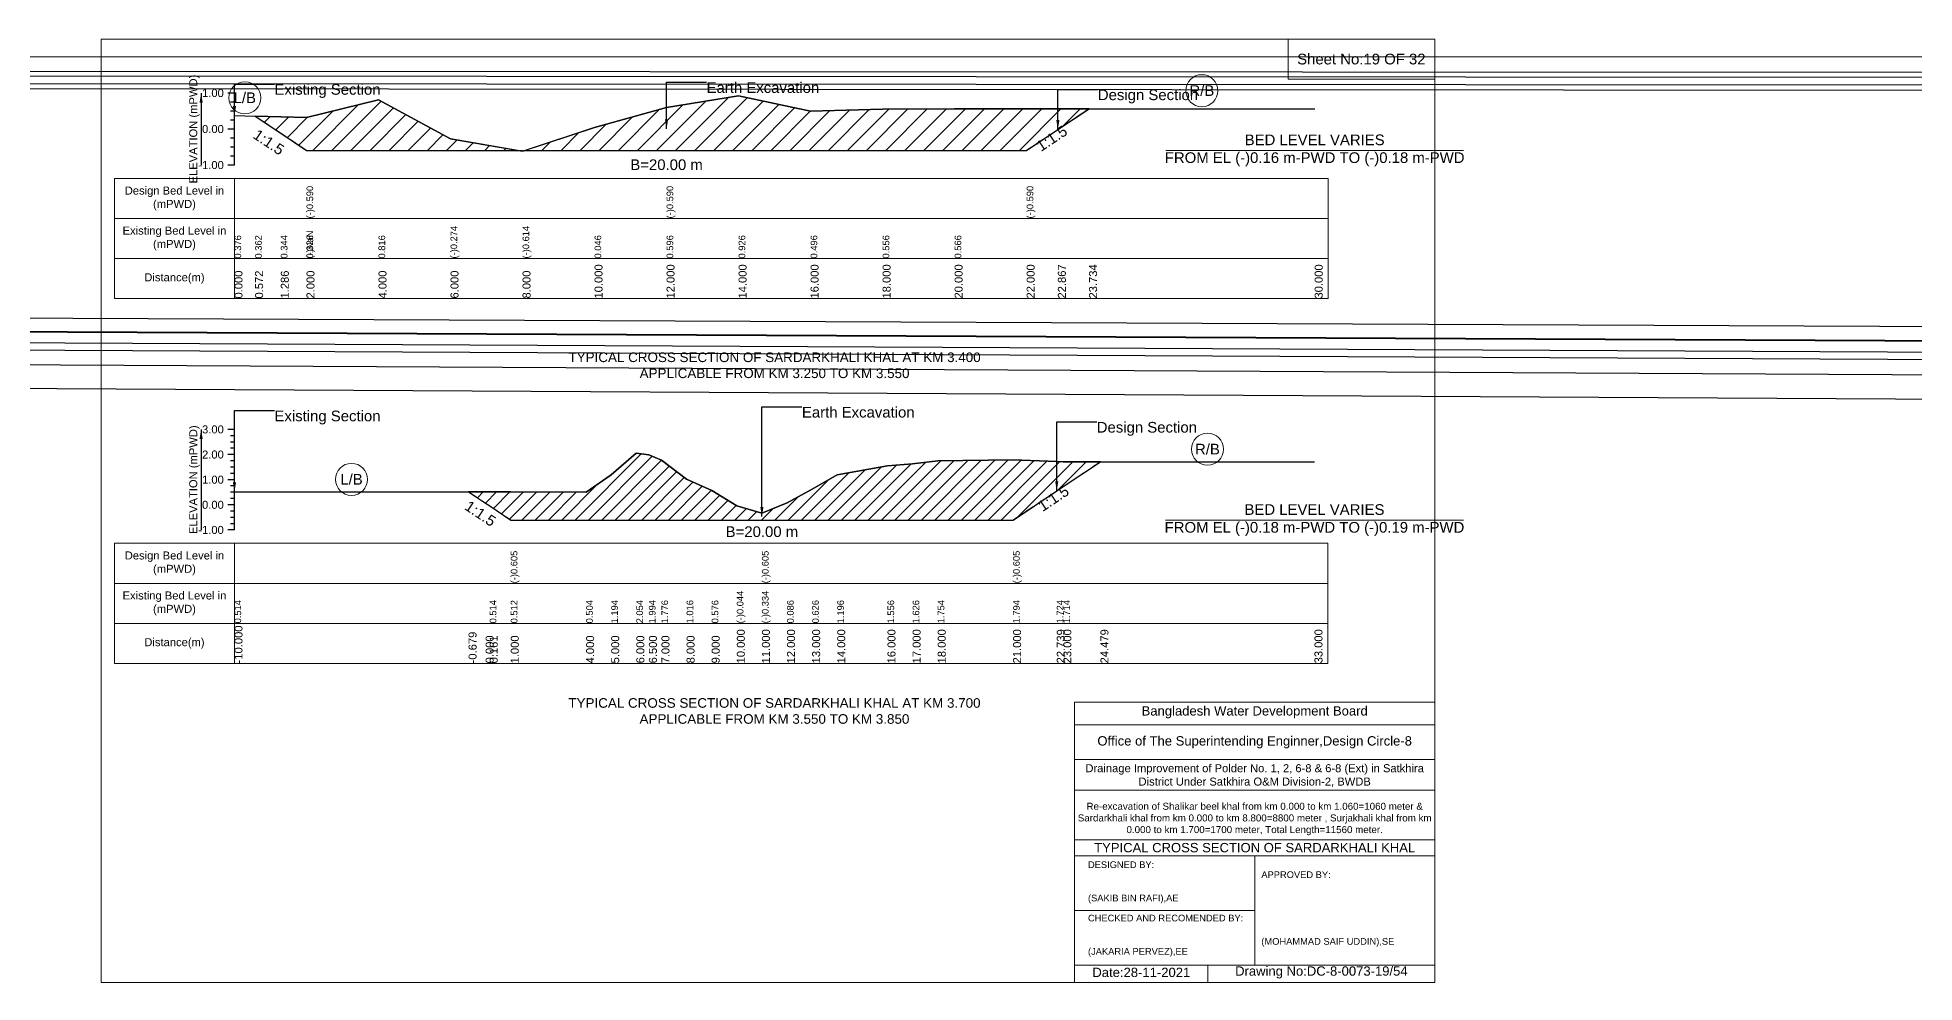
# Model space of a CAD drawing. Header units: inches. Extents: x 0 to 416000, y -4242 to 7.
# Drawn here: x 279714 to 288158, y -4242 to 7 of the extents above; entities that cross this region are included whole.
import ezdxf

# ---------------------------------------------------------------- set-up
doc = ezdxf.new("R2010")
doc.units = ezdxf.units.IN
doc.header["$LTSCALE"] = 7
doc.header["$MEASUREMENT"] = 0
doc.linetypes.add('DASHED', pattern=[0.75, 0.5, -0.25])
for name, color, linetype, lineweight in [('Cross section Data Border', 7, 'Continuous', 9), ('Cross Section Labels', 7, 'Continuous', 9), ('Design_Bed_Level for Xsection', 7, 'DASHED', 25), ('Existing_Bed_Level for Xsection', 7, 'Continuous', 25), ('Long Section Labels', 7, 'Continuous', 9)]:
    doc.layers.add(name, color=color, linetype=linetype, lineweight=lineweight)
doc.styles.get("Standard").update_dxf_attribs({"font": 'arial.ttf'})
doc.dimstyles.get("Standard").update_dxf_attribs({"dimtxt": 0.18, "dimasz": 0.18, "dimexe": 0.18, "dimexo": 0.0625, "dimgap": 0.09, "dimtad": 0, "dimtih": 1, "dimtoh": 1, "dimdec": 4, "dimzin": 0, "dimdsep": 46, "dimtxsty": 'Standard', "dimcen": 0.09, "dimadec": 0, "dimazin": 0, "dimtfac": 1, "dimtdec": 4, "dimtofl": 0, "dimtmove": 0, "dimatfit": 3, "dimfxl": 1, "dimtolj": 1, "dimtzin": 0, "dimarcsym": 0})

msp = doc.modelspace()

# ---------------------------------------------------------------- hatches: boundary and pattern name
at = {"layer": 'Existing_Bed_Level for Xsection'}
h = msp.add_hatch(dxfattribs=at)
h.set_pattern_fill('ANSI31', color=256, scale=486, style=0)
h.paths.add_polyline_path([(280692.7, -345.9), (280808.4, -423), (280924, -500.1), (281248, -500.1), (281572, -500.1), (281873.1, -500.1), (281572, -448.9), (281248, -272.3), (280924, -351.7), (280808.4, -348.8)])
h = msp.add_hatch(dxfattribs=at)
h.set_pattern_fill('ANSI31', color=256, scale=486, style=0)
h.paths.add_polyline_path([(281907.8, -500.1), (282220, -500.1), (282544, -500.1), (282868, -500.1), (283192, -500.1), (283516, -500.1), (283840, -500.1), (284164, -500.1), (284304.5, -406.5), (284444.9, -312.8), (284304.5, -312.8), (284164, -312.8), (283840, -312.8), (283516, -314.5), (283192, -324.2), (282868, -254.5), (282544, -308), (282220, -397.1)])
h = msp.add_hatch(dxfattribs=at)
h.set_pattern_fill('ANSI31', color=256, scale=339, style=0)
h.paths.add_polyline_path([(281653.3, -2036.2), (281730, -2087.3), (281748.2, -2099.4), (281843, -2162.6), (282182, -2162.6), (282295, -2162.6), (282408, -2162.6), (282464.5, -2162.6), (282521, -2162.6), (282634, -2162.6), (282747, -2162.6), (282860, -2162.6), (282973, -2162.6), (283086, -2162.6), (283199, -2162.6), (283312, -2162.6), (283538, -2162.6), (283651, -2162.6), (283764, -2162.6), (284103, -2162.6), (284299.5, -2031.6), (284329, -2012), (284496.1, -1900.6), (284329, -1900.6), (284299.5, -1899.4), (284103, -1891.5), (283764, -1896.1), (283651, -1910.5), (283538, -1918.4), (283312, -1959.1), (283199, -2023.5), (283086, -2084.5), (282973, -2132), (282860, -2099.2), (282747, -2029.2), (282634, -1979.5), (282521, -1893.6), (282464.5, -1868.9), (282408, -1862.2), (282295, -1959.3), (282182, -2037.3), (281843, -2036.5), (281748.2, -2036.2), (281730, -2036.2)])

# ---------------------------------------------------------------- linework, layer by layer
at = {"layer": 'Cross section Data Border'}
for points in [[(280000, 0), (286000, 0), (286000, -4242), (280000, -4242)], [(285340, 0), (286000, 0), (286000, -180), (285340, -180)], [(280060, -626.5), (285520, -626.5), (285520, -1166.5), (280060, -1166.5)], [(280060, -2267.3), (285519, -2267.3), (285519, -2807.3), (280060, -2807.3)]]:
    msp.add_lwpolyline(points, close=True, dxfattribs=at)
for points in [[(280600, -626.5), (280600, -1166.5)], [(280060, -806.5), (285520, -806.5)], [(280060, -986.5), (285520, -986.5)], [(280600, -2267.3), (280600, -2807.3)], [(280060, -2447.3), (285519, -2447.3)], [(280060, -2627.3), (285519, -2627.3)], [(284380, -4242), (284380, -2982), (286000, -2982)], [(284380, -3084), (286000, -3084)], [(284380, -3240), (286000, -3240)], [(284380, -3378), (286000, -3378)], [(284380, -3600), (286000, -3600)], [(284380, -3672), (286000, -3672)], [(285190, -3672), (285190, -4164)], [(284380, -3918), (285190, -3918)], [(284380, -4164), (286000, -4164)], [(284980, -4164), (284980, -4242)]]:
    msp.add_lwpolyline(points, dxfattribs=at)
at = {"layer": 'Cross Section Labels'}
for points in [[(284790.2, -500.1), (286129.8, -500.1)], [(284789.2, -2162.6), (286128.8, -2162.6)]]:
    msp.add_lwpolyline(points, dxfattribs=at)
for centre in [(284952.5, -231.8), (280646.4, -263.8), (284977.5, -1844.1), (281126.7, -1979.7)]:
    msp.add_circle(centre, 72, dxfattribs=at)
at = {"layer": 'Design_Bed_Level for Xsection'}
for points in [[(280692.7, -345.9), (280808.4, -423), (280924, -500.1), (282544, -500.1), (284164, -500.1), (284304.5, -406.5), (284444.9, -312.8)], [(281653.3, -2036.2), (281748.2, -2099.4), (281843, -2162.6), (282973, -2162.6), (284103, -2162.6), (284299.5, -2031.6), (284496.1, -1900.6)]]:
    msp.add_lwpolyline(points, dxfattribs=at)
at = {"layer": 'Existing_Bed_Level for Xsection'}
for points in [[(280600, -242.5), (280570, -242.5)], [(280600, -566.5), (280600, -404.5), (280600, -242.5)], [(280600, -283), (280582, -283)], [(280600, -323.5), (280582, -323.5)], [(280600, -343.6), (280692.7, -345.9), (280808.4, -348.8), (280924, -351.7), (280924, -351.7), (281248, -272.3), (281572, -448.9), (281896, -504), (282220, -397.1), (282544, -308), (282544, -308), (282868, -254.5), (283192, -324.2), (283516, -314.5), (283840, -312.8), (284164, -312.8), (284164, -312.8), (284304.5, -312.8), (284444.9, -312.8), (285460, -312.8)], [(280600, -404.5), (280570, -404.5)], [(280600, -364), (280582, -364)], [(280600, -445), (280582, -445)], [(280600, -485.5), (280582, -485.5)], [(280600, -566.5), (280570, -566.5)], [(280600, -526), (280582, -526)], [(280600, -1755.3), (280570, -1755.3)], [(280600, -2207.3), (280600, -2094.3), (280600, -1981.3), (280600, -1868.3), (280600, -1755.3)], [(280600, -1783.5), (280582, -1783.5)], [(280600, -1811.8), (280582, -1811.8)], [(280600, -1840), (280582, -1840)], [(280600, -1868.3), (280570, -1868.3)], [(280600, -1896.5), (280582, -1896.5)], [(280600, -1924.8), (280582, -1924.8)], [(280600, -2036.2), (281653.3, -2036.2), (281730, -2036.2), (281748.2, -2036.2), (281843, -2036.5), (281843, -2036.5), (282182, -2037.3), (282295, -1959.3), (282408, -1862.2), (282464.5, -1868.9), (282521, -1893.6), (282634, -1979.5), (282747, -2029.2), (282860, -2099.2), (282973, -2132), (282973, -2132), (283086, -2084.5), (283199, -2023.5), (283312, -1959.1), (283538, -1918.4), (283651, -1910.5), (283764, -1896.1), (284103, -1891.5), (284103, -1891.5), (284299.5, -1899.4), (284329, -1900.6), (284496.1, -1900.6), (285459, -1900.6)], [(280600, -1981.3), (280570, -1981.3)], [(280600, -1953), (280582, -1953)], [(280600, -2009.5), (280582, -2009.5)], [(280600, -2094.3), (280570, -2094.3)], [(280600, -2037.8), (280582, -2037.8)], [(280600, -2066), (280582, -2066)], [(280600, -2122.5), (280582, -2122.5)], [(280600, -2150.8), (280582, -2150.8)], [(280600, -2179), (280582, -2179)], [(280600, -2207.3), (280570, -2207.3)]]:
    msp.add_lwpolyline(points, dxfattribs=at)
for points in [[(280692.7, -345.9), (280692.7, -345.9), (280808.4, -423), (280924, -500.1), (280924, -500.1), (281248, -500.1), (281572, -500.1), (281873.1, -500.1), (281572, -448.9), (281248, -272.3), (280924, -351.7), (280924, -351.7), (280808.4, -348.8), (280692.7, -345.9)], [(281907.8, -500.1), (282220, -500.1), (282544, -500.1), (282544, -500.1), (282868, -500.1), (283192, -500.1), (283516, -500.1), (283840, -500.1), (284164, -500.1), (284164, -500.1), (284304.5, -406.5), (284444.9, -312.8), (284304.5, -312.8), (284164, -312.8), (284164, -312.8), (283840, -312.8), (283516, -314.5), (283192, -324.2), (282868, -254.5), (282544, -308), (282544, -308), (282220, -397.1)], [(281653.3, -2036.2), (281653.3, -2036.2), (281730, -2087.3), (281748.2, -2099.4), (281843, -2162.6), (281843, -2162.6), (282182, -2162.6), (282295, -2162.6), (282408, -2162.6), (282464.5, -2162.6), (282521, -2162.6), (282634, -2162.6), (282747, -2162.6), (282860, -2162.6), (282973, -2162.6), (282973, -2162.6), (283086, -2162.6), (283199, -2162.6), (283312, -2162.6), (283538, -2162.6), (283651, -2162.6), (283764, -2162.6), (284103, -2162.6), (284103, -2162.6), (284299.5, -2031.6), (284329, -2012), (284496.1, -1900.6), (284329, -1900.6), (284299.5, -1899.4), (284103, -1891.5), (284103, -1891.5), (283764, -1896.1), (283651, -1910.5), (283538, -1918.4), (283312, -1959.1), (283199, -2023.5), (283086, -2084.5), (282973, -2132), (282973, -2132), (282860, -2099.2), (282747, -2029.2), (282634, -1979.5), (282521, -1893.6), (282464.5, -1868.9), (282408, -1862.2), (282295, -1959.3), (282182, -2037.3), (281843, -2036.5), (281843, -2036.5), (281748.2, -2036.2), (281730, -2036.2), (281653.3, -2036.2)]]:
    msp.add_lwpolyline(points, close=True, dxfattribs=at)

# ---------------------------------------------------------------- texts
at = {"layer": 'Cross section Data Border', "attachment_point": 5}
for s, insert, char_height in [('Sheet No:19 OF 32', (285670, -90), 48), ('Bangladesh Water Development Board', (285190, -3027), 42), ('Office of The Superintending Enginner,Design Circle-8', (285190, -3162), 42)]:
    msp.add_mtext(s, dxfattribs=dict(at, insert=insert, char_height=char_height))
at = {"layer": 'Cross section Data Border'}
for s, insert, char_height, width, attachment_point in [('Design Bed Level in (mPWD)', (280330, -716.5), 36, 480, 5), ('Existing Bed Level in (mPWD)', (280330, -896.5), 36, 480, 5), ('Distance(m)', (280330, -1076.5), 36, 480, 5), ('Design Bed Level in (mPWD)', (280330, -2357.3), 36, 480, 5), ('Existing Bed Level in (mPWD)', (280330, -2537.3), 36, 480, 5), ('Distance(m)', (280330, -2717.3), 36, 480, 5), ('Drainage Improvement of Polder No. 1, 2, 6-8 & 6-8 (Ext) in Satkhira District Under Satkhira O&M Division-2, BWDB', (285190, -3312), 36, 1680, 5), ('Re-excavation of Shalikar beel khal from km 0.000 to km 1.060=1060 meter & Sardarkhali khal from km 0.000 to km 8.800=8800 meter , Surjakhali khal from km 0.000 to km 1.700=1700 meter, Total Length=11560 meter.', (285190, -3507), 31.4683, 1620, 5), ('TYPICAL CROSS SECTION OF SARDARKHALI KHAL', (285190, -3636), 42, 1680, 5), ('DESIGNED BY:^J^J^J(SAKIB BIN RAFI),AE', (284440, -3792), 30, 840, 4), ('APPROVED BY:^J^J^J^J^J^J(MOHAMMAD SAIF UDDIN),SE', (285220, -3912), 30, 840, 4), ('CHECKED AND RECOMENDED BY:^J^J^J(JAKARIA PERVEZ),EE', (284440, -4032), 30, 840, 4), ('Date:28-11-2021', (284680, -4197), 42, 840, 5), ('Drawing No:DC-8-0073-19/54', (285490, -4197), 42, 1320, 5)]:
    msp.add_mtext(s, dxfattribs=dict(at, insert=insert, char_height=char_height, width=width, attachment_point=attachment_point))
at = {"layer": 'Cross Section Labels'}
for s, insert, char_height, attachment_point in [('L/B', (280646.4, -263.8), 48, 5), ('Existing Section', (280780, -202), 48, 1), ('Earth Excavation', (282724, -193.9), 48, 1), ('Design Section', (284484.5, -226.3), 48, 1), ('R/B', (284952.5, -231.8), 48, 5), ('BED LEVEL VARIES ^JFROM EL (-)0.16 m-PWD TO (-)0.18 m-PWD', (285460, -500.1), 48, 5), ('B=20.00 m', (282544, -540.6), 48, 2), ('TYPICAL CROSS SECTION OF SARDARKHALI KHAL AT KM 3.400^JAPPLICABLE FROM KM 3.250 TO KM 3.550', (283030, -1467), 43.2, 5), ('Existing Section', (280780, -1670.5), 48, 1), ('Earth Excavation', (283153, -1653.6), 48, 1), ('Design Section', (284479.5, -1721.4), 48, 1), ('R/B', (284977.5, -1844.1), 48, 5), ('L/B', (281126.7, -1979.7), 48, 5), ('BED LEVEL VARIES ^JFROM EL (-)0.18 m-PWD TO (-)0.19 m-PWD', (285459, -2162.6), 48, 5), ('B=20.00 m', (282973, -2190.9), 48, 2), ('TYPICAL CROSS SECTION OF SARDARKHALI KHAL AT KM 3.700^JAPPLICABLE FROM KM 3.550 TO KM 3.850', (283029.5, -3021.5), 43.2, 5)]:
    msp.add_mtext(s, dxfattribs=dict(at, insert=insert, char_height=char_height, attachment_point=attachment_point))
at = {"layer": 'Cross Section Labels', "char_height": 48, "attachment_point": 2}
for insert, rotation in [((280767.9, -443.3), 326.30993), ((284264, -426.7), 33.69007), ((284271.3, -2045.7), 33.69007), ((281719.9, -2113.5), 326.30993)]:
    msp.add_mtext('1:1.5', dxfattribs=dict(at, insert=insert, rotation=rotation))
at = {"layer": 'Existing_Bed_Level for Xsection', "char_height": 36, "attachment_point": 5, "rotation": 90}
for insert in [(280420, -404.5), (280420, -1981.3)]:
    msp.add_mtext('ELEVATION (mPWD)', dxfattribs=dict(at, insert=insert))
at = {"layer": 'Existing_Bed_Level for Xsection', "char_height": 36, "attachment_point": 6}
for s, insert in [('1.00', (280552, -242.5)), ('0.00', (280552, -404.5)), ('-1.00', (280552, -566.5)), ('3.00', (280552, -1755.3)), ('2.00', (280552, -1868.3)), ('1.00', (280552, -1981.3)), ('0.00', (280552, -2094.3)), ('-1.00', (280552, -2207.3))]:
    msp.add_mtext(s, dxfattribs=dict(at, insert=insert))
at = {"layer": 'Long Section Labels', "attachment_point": 1, "rotation": 90}
for s, insert, char_height in [('(-)0.590', (280924, -806.5), 30), ('(-)0.590', (282544, -806.5), 30), ('(-)0.590', (284164, -806.5), 30), ('(-)0.274', (281572, -986.5), 30), ('(-)0.614', (281896, -986.5), 30), ('0.376', (280600, -986.5), 30), ('0.362', (280692.7, -986.5), 30), ('0.344', (280808.4, -986.5), 30), ('(-)NaN', (280924, -986.5), 30), ('0.326', (280924, -986.5), 30), ('0.326', (280924, -986.5), 30), ('0.816', (281248, -986.5), 30), ('0.046', (282220, -986.5), 30), ('0.596', (282544, -986.5), 30), ('0.596', (282544, -986.5), 30), ('0.596', (282544, -986.5), 30), ('0.926', (282868, -986.5), 30), ('0.496', (283192, -986.5), 30), ('0.556', (283516, -986.5), 30), ('0.566', (283840, -986.5), 30), ('0.566', (283840, -986.5), 30), ('0.566', (283840, -986.5), 30), ('0.566', (283840, -986.5), 30), ('0.566', (283840, -986.5), 30), ('0.566', (283840, -986.5), 30), ('0.566', (283840, -986.5), 30), ('0.000', (280600, -1166.5), 36), ('0.572', (280692.7, -1166.5), 36), ('1.286', (280808.4, -1166.5), 36), ('2.000', (280924, -1166.5), 36), ('2.000', (280924, -1166.5), 36), ('2.000', (280924, -1166.5), 36), ('4.000', (281248, -1166.5), 36), ('6.000', (281572, -1166.5), 36), ('8.000', (281896, -1166.5), 36), ('10.000', (282220, -1166.5), 36), ('12.000', (282544, -1166.5), 36), ('12.000', (282544, -1166.5), 36), ('12.000', (282544, -1166.5), 36), ('14.000', (282868, -1166.5), 36), ('16.000', (283192, -1166.5), 36), ('18.000', (283516, -1166.5), 36), ('20.000', (283840, -1166.5), 36), ('22.000', (284164, -1166.5), 36), ('22.000', (284164, -1166.5), 36), ('22.000', (284164, -1166.5), 36), ('22.867', (284304.5, -1166.5), 36), ('23.734', (284444.9, -1166.5), 36), ('30.000', (285460, -1166.5), 36), ('(-)0.605', (281843, -2447.3), 30), ('(-)0.605', (282973, -2447.3), 30), ('(-)0.605', (284103, -2447.3), 30), ('0.514', (280600, -2627.3), 30), ('0.514', (280600, -2627.3), 30), ('0.514', (280600, -2627.3), 30), ('0.514', (281748.2, -2627.3), 30), ('0.512', (281843, -2627.3), 30), ('0.512', (281843, -2627.3), 30), ('0.512', (281843, -2627.3), 30), ('0.504', (282182, -2627.3), 30), ('1.194', (282295, -2627.3), 30), ('2.054', (282408, -2627.3), 30), ('1.994', (282464.5, -2627.3), 30), ('1.776', (282521, -2627.3), 30), ('1.016', (282634, -2627.3), 30), ('0.576', (282747, -2627.3), 30), ('(-)0.044', (282860, -2627.3), 30), ('(-)0.334', (282973, -2627.3), 30), ('(-)0.334', (282973, -2627.3), 30), ('(-)0.334', (282973, -2627.3), 30), ('0.086', (283086, -2627.3), 30), ('0.626', (283199, -2627.3), 30), ('1.196', (283312, -2627.3), 30), ('1.556', (283538, -2627.3), 30), ('1.626', (283651, -2627.3), 30), ('1.754', (283764, -2627.3), 30), ('1.794', (284103, -2627.3), 30), ('1.794', (284103, -2627.3), 30), ('1.794', (284103, -2627.3), 30), ('1.724', (284299.5, -2627.3), 30), ('1.714', (284329, -2627.3), 30), ('1.714', (284329, -2627.3), 30), ('1.714', (284329, -2627.3), 30), ('-10.000', (280600, -2807.3), 36), ('-0.679', (281653.3, -2807.3), 36), ('0.000', (281730, -2807.3), 36), ('0.161', (281748.2, -2807.3), 36), ('1.000', (281843, -2807.3), 36), ('1.000', (281843, -2807.3), 36), ('1.000', (281843, -2807.3), 36), ('4.000', (282182, -2807.3), 36), ('5.000', (282295, -2807.3), 36), ('6.000', (282408, -2807.3), 36), ('6.500', (282464.5, -2807.3), 36), ('7.000', (282521, -2807.3), 36), ('8.000', (282634, -2807.3), 36), ('9.000', (282747, -2807.3), 36), ('10.000', (282860, -2807.3), 36), ('11.000', (282973, -2807.3), 36), ('11.000', (282973, -2807.3), 36), ('11.000', (282973, -2807.3), 36), ('12.000', (283086, -2807.3), 36), ('13.000', (283199, -2807.3), 36), ('14.000', (283312, -2807.3), 36), ('16.000', (283538, -2807.3), 36), ('17.000', (283651, -2807.3), 36), ('18.000', (283764, -2807.3), 36), ('21.000', (284103, -2807.3), 36), ('21.000', (284103, -2807.3), 36), ('21.000', (284103, -2807.3), 36), ('22.739', (284299.5, -2807.3), 36), ('23.000', (284329, -2807.3), 36), ('24.479', (284496.1, -2807.3), 36), ('33.000', (285459, -2807.3), 36)]:
    msp.add_mtext(s, dxfattribs=dict(at, insert=insert, char_height=char_height))

# ---------------------------------------------------------------- leaders
at = {"layer": 'Cross Section Labels', "annotation_type": 0, "has_hookline": 1, "hookline_direction": 0}
for points, text_width in [([(0, 0), (313700, -185.7), (313879.9, -185.7)], 497), ([(0, 0), (332446, -171.3), (332625.9, -171.3)], 497), ([(0, 0), (342778, -95.2), (342957.9, -95.2)], 497), ([(0, 0), (383141, -273.2), (383320.9, -273.2)], 497), ([(0, 0), (392544, -311.8), (392723.9, -311.8)], 497), ([(0, 0), (402652, -286.9), (402831.9, -286.9)], 497), ([(0, 0), (292730, -1643.9), (292909.9, -1643.9)], 497), ([(0, 0), (302388, -1582.6), (302567.9, -1582.6)], 497), ([(0, 0), (322958, -1614.4), (323137.9, -1614.4)], 497), ([(0, 0), (332565, -1623.5), (332744.9, -1623.5)], 497), ([(0, 0), (342899, -1610.9), (343078.9, -1610.9)], 497), ([(0, 0), (372584, -1670.8), (372763.9, -1670.8)], 497), ([(0, 0), (382536, -1802.2), (382715.9, -1802.2)], 497), ([(280600, -343.6), (280600, -202), (280779.9, -202)], 467.2), ([(282544, -404), (282544, -193.9), (282723.9, -193.9)], 497), ([(284304.5, -406.5), (284304.5, -226.3), (284484.4, -226.3)], 441.2), ([(280600, -2036.2), (280600, -1670.5), (280779.9, -1670.5)], 467.2), ([(282973, -2147.3), (282973, -1653.6), (283152.9, -1653.6)], 497), ([(284299.5, -2031.6), (284299.5, -1721.4), (284479.4, -1721.4)], 441.2)]:
    msp.add_leader(points, dimstyle='Standard', override={"dimasz": 43.2}, dxfattribs=dict(at, text_width=text_width))
at = {"layer": 'Existing_Bed_Level for Xsection'}
for points in [[(280450, -242.5), (280450, -566.5)], [(280450, -1755.3), (280450, -2207.3)]]:
    msp.add_leader(points, dimstyle='Standard', override={"dimasz": 43.2}, dxfattribs=at)

doc.saveas('drawing.dxf')
